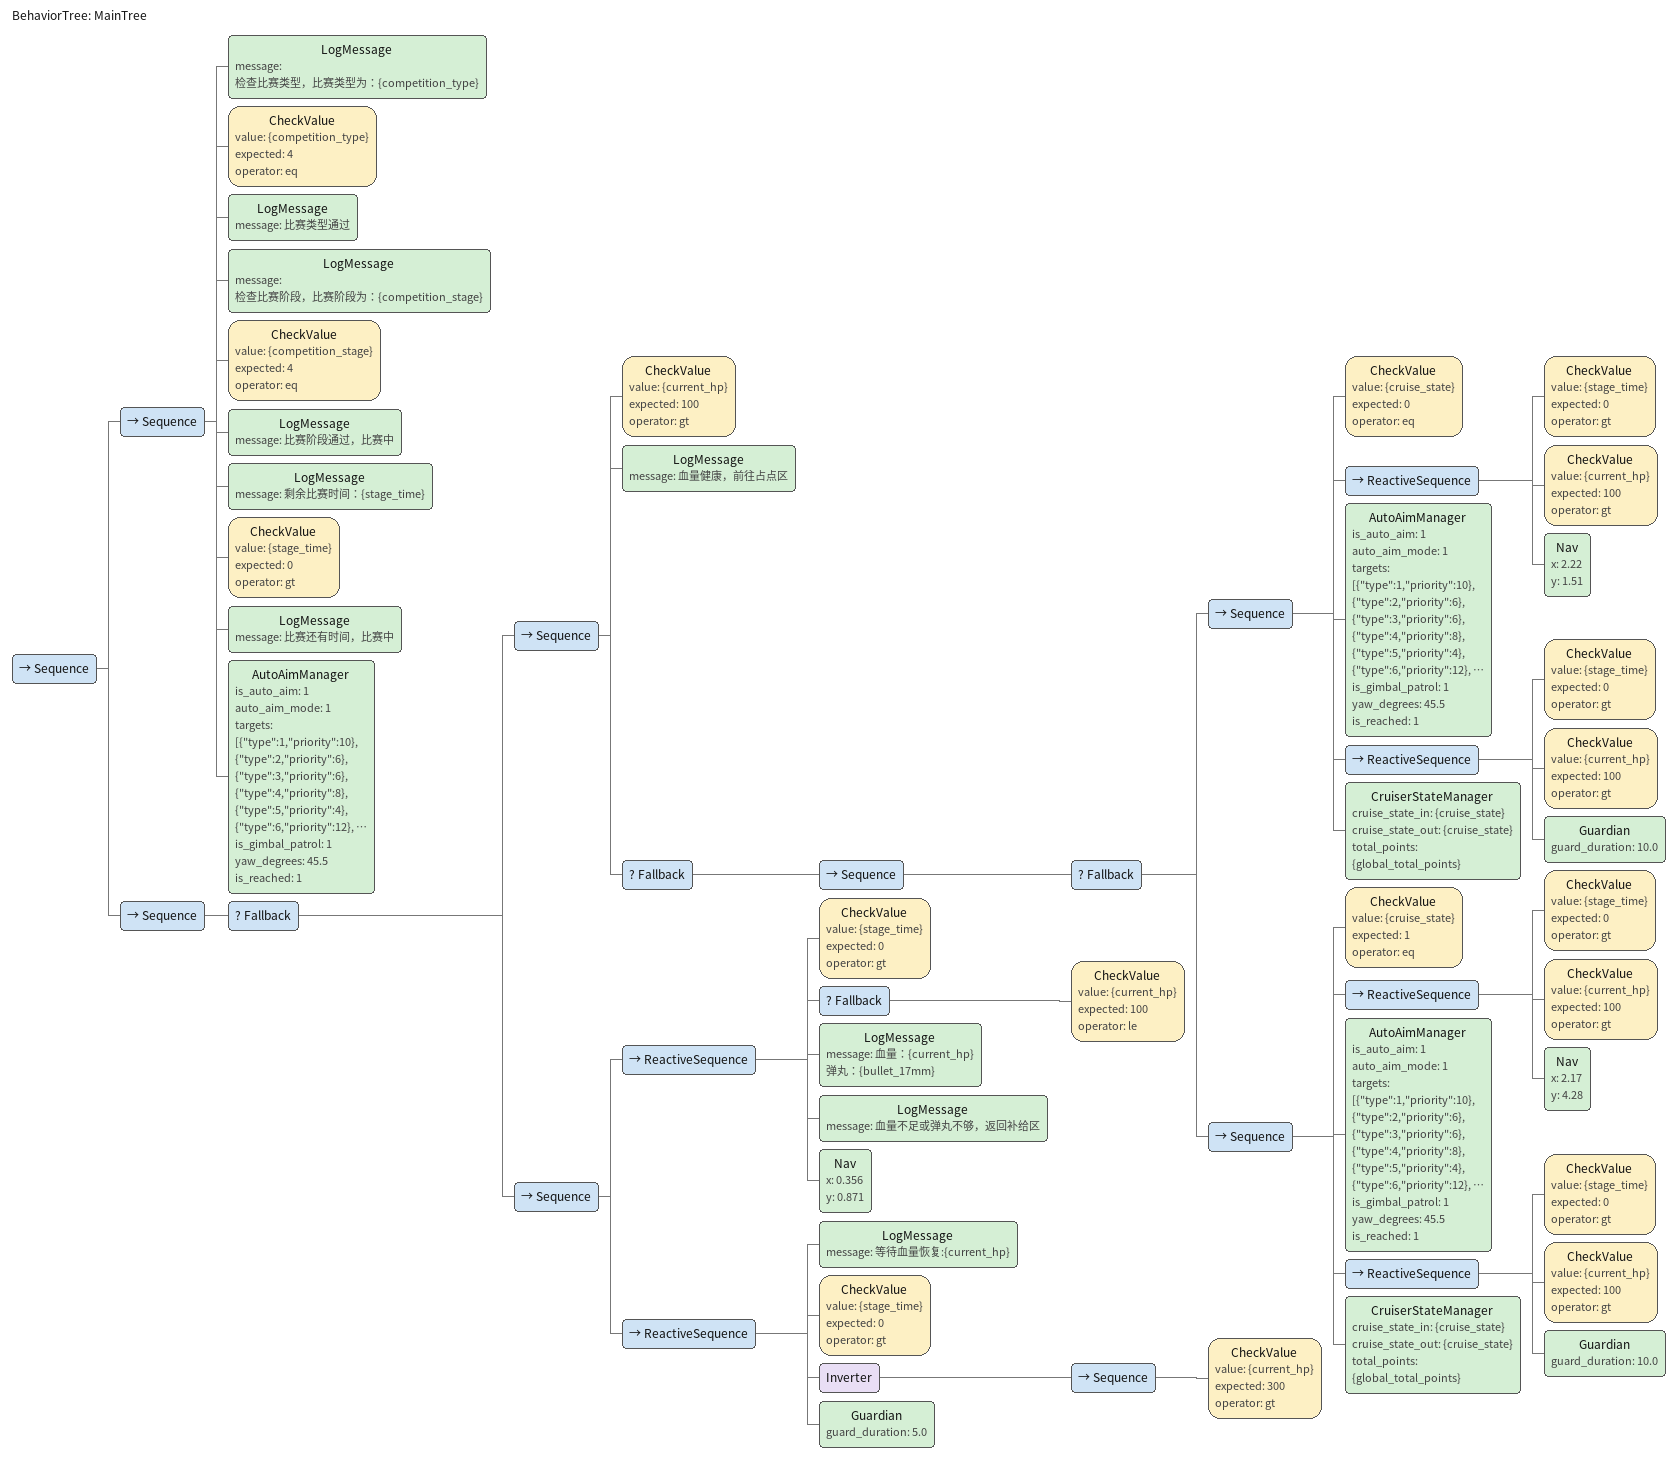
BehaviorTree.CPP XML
<?xml version="1.0" encoding="UTF-8"?>
<root BTCPP_format="4" main_tree_to_execute="MainTree">
  <!-- 主行为树 -->
  <!-- 两点巡逻+、前哨站判断+回家补给 -->
  <!-- ==================================================== 前哨站判断改了 ================================================== -->
  <BehaviorTree ID="MainTree">
    <Sequence>
        <Sequence>
            <!-- 比赛类型检查 -->
            <LogMessage message="检查比赛类型，比赛类型为：{competition_type}"/>
            <CheckValue value="{competition_type}" expected="4" operator="eq"/>
            <LogMessage message="比赛类型通过"/>

            <!-- 比赛阶段检查 -->
            <LogMessage message="检查比赛阶段，比赛阶段为：{competition_stage}"/>
            <CheckValue value="{competition_stage}" expected="4" operator="eq"/>
            <LogMessage message="比赛阶段通过，比赛中"/>
            <!-- 剩余时间检查 -->
            <LogMessage message="剩余比赛时间：{stage_time}"/>
            <CheckValue value="{stage_time}" expected="0" operator="gt"/>
            <LogMessage message="比赛还有时间，比赛中"/>
            <AutoAimManager is_auto_aim = "1"
                            auto_aim_mode = "1"
                            targets='[{"type":1,"priority":10},
                                      {"type":2,"priority":6},
                                      {"type":3,"priority":6},
                                      {"type":4,"priority":8},
                                      {"type":5,"priority":4},
                                      {"type":6,"priority":12},
                                      {"type":7,"priority":2}]'
                            is_gimbal_patrol = "1"
                            yaw_degrees = "45.5"
                            is_reached = "1" />
        </Sequence>

        <Sequence>
          <Fallback> <!-- 血量分支判断-->
            <!-- 高血量分支 -->
            <Sequence>
                <CheckValue value="{current_hp}" expected="100" operator="gt"/>
                <LogMessage message="血量健康，前往占点区"/>
                <Fallback>
                    <!-- 血量高且己方前哨站未被击毁 -->
                    <Sequence>
                        <Fallback> <!-- 状态机的每一状态检查不通过返回false就进入下一状态 -->
                            <!-- 巡航点0:左中央高地 x="2.47" y="10.6" -->
                            <Sequence>
                                <CheckValue value="{cruise_state}" expected="0" operator="eq"/>
                                <ReactiveSequence>
                                    <CheckValue value="{stage_time}" expected="0" operator="gt"/>
                                    <CheckValue value="{current_hp}" expected="100" operator="gt"/>
                                    <Nav x="2.22" y="1.51" />
                                </ReactiveSequence>
                                <AutoAimManager is_auto_aim = "1"
                                                auto_aim_mode = "1"
                                                targets='[{"type":1,"priority":10},
                                                          {"type":2,"priority":6},
                                                          {"type":3,"priority":6},
                                                          {"type":4,"priority":8},
                                                          {"type":5,"priority":4},
                                                          {"type":6,"priority":12},
                                                          {"type":7,"priority":2}]'
                                                is_gimbal_patrol = "1"
                                                yaw_degrees = "45.5"
                                                is_reached = "1" />
                                <ReactiveSequence>
                                    <CheckValue value="{stage_time}" expected="0" operator="gt"/>
                                    <CheckValue value="{current_hp}" expected="100" operator="gt"/>
                                    <Guardian guard_duration = "10.0"/>
                                </ReactiveSequence>
                                <CruiserStateManager cruise_state_in = "{cruise_state}"
                                                    cruise_state_out = "{cruise_state}"
                                                    total_points = "{global_total_points}" />
                            </Sequence>

                            <!-- 巡航点1:靠近前哨站 x="3.6" y="7.56" -->
                            <Sequence>
                                <CheckValue value="{cruise_state}" expected="1" operator="eq"/>
                                <ReactiveSequence>
                                    <CheckValue value="{stage_time}" expected="0" operator="gt"/>
                                    <CheckValue value="{current_hp}" expected="100" operator="gt"/>
                                    <Nav x="2.17" y="4.28" />
                                </ReactiveSequence>
                                <AutoAimManager is_auto_aim = "1"
                                                auto_aim_mode = "1"
                                                targets='[{"type":1,"priority":10},
                                                          {"type":2,"priority":6},
                                                          {"type":3,"priority":6},
                                                          {"type":4,"priority":8},
                                                          {"type":5,"priority":4},
                                                          {"type":6,"priority":12},
                                                          {"type":7,"priority":2}]'
                                                is_gimbal_patrol = "1"
                                                yaw_degrees = "45.5"
                                                is_reached = "1" />
                                <ReactiveSequence>
                                    <CheckValue value="{stage_time}" expected="0" operator="gt"/>
                                    <CheckValue value="{current_hp}" expected="100" operator="gt"/>
                                    <Guardian guard_duration = "10.0"/>
                                </ReactiveSequence>
                                <CruiserStateManager cruise_state_in = "{cruise_state}"
                                                    cruise_state_out = "{cruise_state}"
                                                    total_points = "{global_total_points}" />
                            </Sequence>
                        </Fallback>
                    </Sequence>

                    <!-- 血量高且己方前哨站被击毁 -->
                </Fallback>
            </Sequence>

            <!-- 低血量分支 -->
            <Sequence>
              <ReactiveSequence>
                <CheckValue value="{stage_time}" expected="0" operator="gt"/>
                <Fallback> <!-- 满足血量低或没有弹丸 -->
                  <CheckValue value="{current_hp}" expected="100" operator="le"/> <!-- le表示小于等于 -->
                </Fallback>
                <LogMessage message="血量：{current_hp} 弹丸：{bullet_17mm}"/>
                <LogMessage message="血量不足或弹丸不够，返回补给区"/>
                <Nav x="0.356" y="0.871" />
              </ReactiveSequence>
              <ReactiveSequence>
                <LogMessage message="等待血量恢复:{current_hp}"/>
                <CheckValue value="{stage_time}" expected="0" operator="gt"/>
                <Inverter> <!-- 若不满足两条件，则返回success，继续在reactive sequence中循环，直到满足条件返回false 退出-->
                  <Sequence>
                    <CheckValue value="{current_hp}" expected="300" operator="gt"/> <!-- gt表示大于 -->
                  </Sequence>
                </Inverter>
                <Guardian guard_duration = "5.0"/>
              </ReactiveSequence>
            </Sequence>
          </Fallback>
        </Sequence>
    </Sequence>
  </BehaviorTree>

</root>
